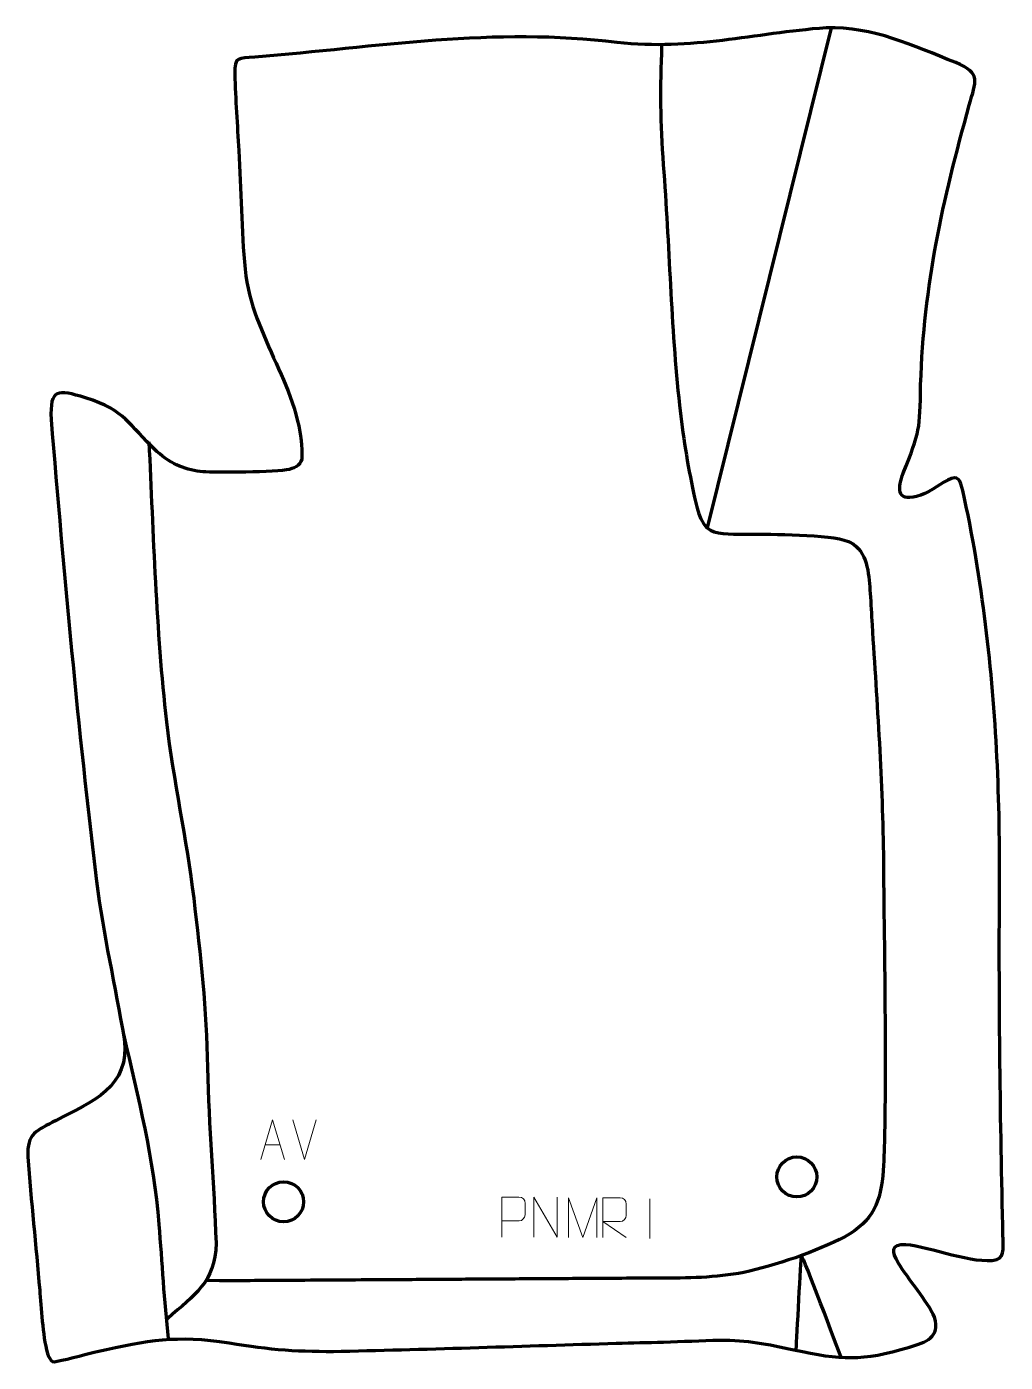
# Model space of a CAD drawing. Header units: millimetres. Extents: x 1099 to 1712, y 14 to 851.
import ezdxf

# ---------------------------------------------------------------- set-up
doc = ezdxf.new("R2010")
doc.units = ezdxf.units.MM
doc.header["$MEASUREMENT"] = 0
doc.layers.add('layer 2', color=7, linetype='Continuous')
doc.layers.add('layer 3', color=7, linetype='Continuous')

msp = doc.modelspace()

# ---------------------------------------------------------------- linework, layer by layer
at = {"layer": 'layer 2', "color": 142, "lineweight": 200}
for centre in [(1581.5253, 130.2713), (1259.6764, 114.6926)]:
    msp.add_ellipse(centre, major_axis=(12.5458, 0), ratio=0.99999203, dxfattribs=at)
at = {"layer": 'layer 2', "color": 142, "lineweight": 158}
msp.add_open_spline([(1603.0317, 850.4694), (1603.0317, 850.4694), (1525.2903, 536.9928), (1525.2903, 536.9928)], degree=3, dxfattribs=at)
for points, knots in [([(1496.7365, 839.1566), (1495.7548, 813.3539), (1495.6849, 790.3474), (1497.7633, 764.5457), (1497.7633, 764.5457), (1501.6724, 714.562), (1502.4665, 663.5355), (1507.9208, 613.8424), (1507.9208, 613.8424), (1509.8536, 596.2327), (1513.0229, 576.1394), (1516.8089, 558.8952), (1516.8089, 558.8952), (1518.3701, 551.7051), (1520.3103, 539.2886), (1527.3586, 535.5274), (1527.3586, 535.5274), (1532.7321, 532.6599), (1544.0098, 533.2508), (1550.6103, 533.132), (1550.6103, 533.132), (1565.7322, 532.86), (1601.5232, 533.4244), (1613.8226, 528.4981), (1613.8226, 528.4981), (1615.0796, 527.9635), (1615.9591, 527.4663), (1617.114, 526.754), (1617.114, 526.754), (1626.3969, 520.1515), (1626.6934, 506.273), (1627.5009, 495.9773), (1627.5009, 495.9773), (1628.029, 489.4356), (1628.3057, 482.8656), (1628.6753, 476.3127), (1628.6753, 476.3127), (1631.8639, 426.911), (1635.3305, 377.5949), (1635.8161, 328.0682), (1635.8161, 328.0682), (1636.128, 292.9272), (1636.6893, 257.7599), (1636.8812, 222.6315), (1636.8812, 222.6315), (1636.9982, 201.2066), (1636.9407, 179.7905), (1636.5905, 158.3677), (1636.5905, 158.3677), (1636.4533, 150.3456), (1636.2016, 142.3624), (1635.681, 134.3548), (1635.681, 134.3548), (1634.3854, 114.9432), (1629.28, 102.3558), (1611.553, 92.7595), (1611.553, 92.7595), (1594.168, 83.5835), (1567.4971, 74.4618), (1548.198, 70.4537), (1548.198, 70.4537), (1530.3992, 66.9665), (1512.9541, 66.8473), (1494.9051, 66.7617), (1494.9051, 66.7617), (1487.22, 66.729), (1479.5354, 66.7603), (1471.85, 66.7196), (1471.85, 66.7196), (1459.1003, 66.6393), (1446.3505, 66.559), (1433.6009, 66.4787), (1433.6009, 66.4787), (1427.226, 66.4385), (1420.8512, 66.3984), (1414.4763, 66.3582), (1414.4763, 66.3582), (1408.1015, 66.3181), (1401.7266, 66.2779), (1395.3518, 66.2378), (1395.3518, 66.2378), (1388.9768, 66.1977), (1382.602, 66.1575), (1376.2271, 66.1174), (1376.2271, 66.1174), (1363.4774, 66.0371), (1350.7277, 65.9568), (1337.978, 65.8764), (1337.978, 65.8764), (1331.6032, 65.8362), (1325.2283, 65.7961), (1318.8535, 65.7559), (1318.8535, 65.7559), (1300.0476, 65.6375), (1281.2418, 65.5191), (1262.4359, 65.4006), (1262.4359, 65.4006), (1248.4113, 65.3123), (1234.3866, 65.224), (1220.3619, 65.1357), (1220.3619, 65.1357), (1220.3619, 65.1357), (1219.4057, 65.1297), (1219.4057, 65.1297), (1219.4057, 65.1297), (1219.4057, 65.1297), (1210.5535, 65.3061), (1210.5535, 65.3061)], [0, 0, 0, 0, 0.03571429, 0.03571429, 0.03571429, 0.03571429, 0.07142857, 0.07142857, 0.07142857, 0.07142857, 0.10714286, 0.10714286, 0.10714286, 0.10714286, 0.14285714, 0.14285714, 0.14285714, 0.14285714, 0.17857143, 0.17857143, 0.17857143, 0.17857143, 0.21428571, 0.21428571, 0.21428571, 0.21428571, 0.25, 0.25, 0.25, 0.25, 0.28571429, 0.28571429, 0.28571429, 0.28571429, 0.32142857, 0.32142857, 0.32142857, 0.32142857, 0.35714286, 0.35714286, 0.35714286, 0.35714286, 0.39285714, 0.39285714, 0.39285714, 0.39285714, 0.42857143, 0.42857143, 0.42857143, 0.42857143, 0.46428571, 0.46428571, 0.46428571, 0.46428571, 0.5, 0.5, 0.5, 0.5, 0.53571429, 0.53571429, 0.53571429, 0.53571429, 0.57142857, 0.57142857, 0.57142857, 0.57142857, 0.60714286, 0.60714286, 0.60714286, 0.60714286, 0.64285714, 0.64285714, 0.64285714, 0.64285714, 0.67857143, 0.67857143, 0.67857143, 0.67857143, 0.71428571, 0.71428571, 0.71428571, 0.71428571, 0.75, 0.75, 0.75, 0.75, 0.78571429, 0.78571429, 0.78571429, 0.78571429, 0.82142857, 0.82142857, 0.82142857, 0.82142857, 0.85714286, 0.85714286, 0.85714286, 0.85714286, 0.89285714, 0.89285714, 0.89285714, 0.89285714, 0.92857143, 0.92857143, 0.92857143, 0.92857143, 1, 1, 1, 1]), ([(1175.226, 590.9349), (1177.9812, 532.8754), (1179.6344, 473.1652), (1186.233, 415.4803), (1186.233, 415.4803), (1190.5135, 378.4474), (1198.8091, 342.0939), (1203.3175, 304.9149), (1203.3175, 304.9149), (1207.6437, 269.0164), (1211.3193, 235.0808), (1211.9545, 198.8296), (1211.9545, 198.8296), (1212.6969, 162.0107), (1216.176, 125.4771), (1217.3084, 88.7985), (1217.3084, 88.7985), (1216.9671, 64.0648), (1203.7427, 56.4988), (1187.038, 41.6124), (1187.038, 41.6124), (1187.038, 41.6124), (1186.2092, 40.8738), (1186.2092, 40.8738)], [0, 0, 0, 0, 0.14285714, 0.14285714, 0.14285714, 0.14285714, 0.28571429, 0.28571429, 0.28571429, 0.28571429, 0.42857143, 0.42857143, 0.42857143, 0.42857143, 0.57142857, 0.57142857, 0.57142857, 0.57142857, 0.71428571, 0.71428571, 0.71428571, 0.71428571, 1, 1, 1, 1]), ([(1159.2902, 219.7076), (1168.6367, 179.0645), (1178.0481, 142.466), (1181.4731, 100.5499), (1181.4731, 100.5499), (1183.4143, 76.6517), (1184.6601, 52.7821), (1187.3291, 28.9374)], [0, 0, 0, 0, 0.33333333, 0.33333333, 0.33333333, 0.33333333, 1, 1, 1, 1]), ([(1609.4973, 16.8296), (1606.7218, 24.0251), (1585.7524, 79.6764), (1584.4879, 80.8351), (1584.4879, 80.8351), (1583.6959, 79.2392), (1581.3489, 28.9985), (1580.9793, 22.2495), (1580.9793, 22.2495), (1580.9793, 22.2495), (1580.9612, 21.9179), (1580.9612, 21.9179)], [0, 0, 0, 0, 0.25, 0.25, 0.25, 0.25, 0.5, 0.5, 0.5, 0.5, 1, 1, 1, 1])]:
    msp.add_open_spline(points, degree=3, knots=knots, dxfattribs=at)
at = {"layer": 'layer 3', "color": 242, "lineweight": 158}
msp.add_open_spline([(1468.8188, 841.1096), (1516.0436, 836.2186), (1554.054, 846.7743), (1599.9215, 850.4453), (1599.9215, 850.4453), (1629.8189, 851.1047), (1654.0529, 839.2968), (1681.1205, 828.6255), (1681.1205, 828.6255), (1697.5231, 821.9339), (1693.7487, 816.973), (1689.6733, 801.9545), (1689.6733, 801.9545), (1672.8304, 741.1994), (1661.2567, 690.2839), (1659.162, 626.7754), (1659.162, 626.7754), (1658.5893, 598.1206), (1658.9283, 597.9978), (1648.1792, 571.2364), (1648.1792, 571.2364), (1644.9336, 562.6259), (1643.717, 553.329), (1656.648, 556.7345), (1656.648, 556.7345), (1663.9785, 558.665), (1669.6891, 563.3827), (1676.1666, 567.0157), (1676.1666, 567.0157), (1683.0291, 570.7854), (1683.9592, 566.5844), (1685.523, 560.4302), (1685.523, 560.4302), (1691.7704, 533.5241), (1696.3953, 503.8723), (1699.896, 476.4308), (1699.896, 476.4308), (1706.7958, 420.0077), (1709.0486, 366.582), (1708.6125, 309.8005), (1708.6125, 309.8005), (1708.1219, 237.7369), (1709.112, 165.3586), (1710.7691, 93.3091), (1710.7691, 93.3091), (1710.8963, 88.5699), (1712.2451, 80.4204), (1706.869, 78.4267), (1706.869, 78.4267), (1692.4466, 75.3128), (1665.4129, 86.6286), (1649.7673, 88.0189), (1649.7673, 88.0189), (1640.1723, 88.5127), (1641.3118, 83.1589), (1645.0182, 76.4571), (1645.0182, 76.4571), (1651.3312, 66.1573), (1663.4843, 52.4212), (1667.8269, 42.3799), (1667.8269, 42.3799), (1671.8369, 29.5581), (1662.3418, 26.8133), (1652.1615, 23.5988), (1652.1615, 23.5988), (1621.7568, 14.6762), (1609.6703, 15.5173), (1579.6026, 21.9211), (1579.6026, 21.9211), (1562.8349, 25.4923), (1550.643, 28.2075), (1533.3117, 27.9703), (1533.3117, 27.9703), (1521.6006, 27.8102), (1509.6106, 27.1083), (1497.8259, 26.8021), (1497.8259, 26.8021), (1487.9871, 26.5463), (1478.1482, 26.314), (1468.31, 26.0362), (1468.31, 26.0362), (1410.8135, 24.3612), (1353.2853, 22.2922), (1295.7827, 21.0267), (1295.7827, 21.0267), (1270.2486, 20.5782), (1250.8175, 22.0305), (1225.6289, 26.2267), (1225.6289, 26.2267), (1192.0621, 31.503), (1175.2261, 27.9172), (1142.7349, 20.8343), (1142.7349, 20.8343), (1139.5032, 20.077), (1124.3052, 15.988), (1117.7723, 14.7896), (1117.7723, 14.7896), (1114.7472, 14.2349), (1114.6382, 14.1141), (1112.7912, 16.9237), (1112.7912, 16.9237), (1112.2429, 17.7576), (1111.8025, 18.6804), (1111.5402, 19.6839), (1111.5402, 19.6839), (1108.4888, 31.3581), (1107.6812, 48.6013), (1106.7535, 59.365), (1106.7535, 59.365), (1104.3595, 87.1431), (1101.3989, 115.038), (1099.2906, 142.8079), (1099.2906, 142.8079), (1098.594, 157.8599), (1104.9188, 159.177), (1117.0277, 165.6712), (1117.0277, 165.6712), (1139.4133, 177.3921), (1163.8863, 186.5261), (1159.6521, 216.9277), (1159.6521, 216.9277), (1154.0482, 250.0967), (1146.6229, 282.0726), (1142.4261, 315.6072), (1142.4261, 315.6072), (1130.6274, 411.8071), (1121.9616, 508.4675), (1113.8843, 605.0444), (1113.8843, 605.0444), (1113.1188, 624.6504), (1117.8885, 623.7187), (1135.4453, 618.6149), (1135.4453, 618.6149), (1161.6085, 610.0703), (1161.503, 602.3853), (1180.2547, 584.9971), (1180.2547, 584.9971), (1189.5233, 576.4024), (1199.1722, 573.1694), (1209.1559, 572.1972), (1209.1559, 572.1972), (1216.3122, 571.5002), (1255.6537, 571.8825), (1263.2248, 573.6853), (1263.2248, 573.6853), (1267.652, 574.7394), (1271.2161, 577.022), (1271.2158, 581.6531), (1271.2158, 581.6531), (1271.2124, 624.5831), (1239.8495, 655.675), (1235.5629, 699.0595), (1235.5629, 699.0595), (1233.1823, 723.547), (1232.9673, 748.8582), (1231.5556, 773.5352), (1231.5556, 773.5352), (1230.6531, 789.3112), (1229.5569, 805.6621), (1229.0965, 821.415), (1229.0965, 821.415), (1228.7653, 832.748), (1231.3441, 831.0942), (1241.6259, 831.9538), (1241.6259, 831.9538), (1317.4058, 838.2895), (1392.6535, 850.9455), (1468.8188, 841.1096)], degree=3, knots=[0, 0, 0, 0, 0.02325581, 0.02325581, 0.02325581, 0.02325581, 0.04651163, 0.04651163, 0.04651163, 0.04651163, 0.06976744, 0.06976744, 0.06976744, 0.06976744, 0.09302326, 0.09302326, 0.09302326, 0.09302326, 0.11627907, 0.11627907, 0.11627907, 0.11627907, 0.13953488, 0.13953488, 0.13953488, 0.13953488, 0.1627907, 0.1627907, 0.1627907, 0.1627907, 0.18604651, 0.18604651, 0.18604651, 0.18604651, 0.20930233, 0.20930233, 0.20930233, 0.20930233, 0.23255814, 0.23255814, 0.23255814, 0.23255814, 0.25581395, 0.25581395, 0.25581395, 0.25581395, 0.27906977, 0.27906977, 0.27906977, 0.27906977, 0.30232558, 0.30232558, 0.30232558, 0.30232558, 0.3255814, 0.3255814, 0.3255814, 0.3255814, 0.34883721, 0.34883721, 0.34883721, 0.34883721, 0.37209302, 0.37209302, 0.37209302, 0.37209302, 0.39534884, 0.39534884, 0.39534884, 0.39534884, 0.41860465, 0.41860465, 0.41860465, 0.41860465, 0.44186047, 0.44186047, 0.44186047, 0.44186047, 0.46511628, 0.46511628, 0.46511628, 0.46511628, 0.48837209, 0.48837209, 0.48837209, 0.48837209, 0.51162791, 0.51162791, 0.51162791, 0.51162791, 0.53488372, 0.53488372, 0.53488372, 0.53488372, 0.55813953, 0.55813953, 0.55813953, 0.55813953, 0.58139535, 0.58139535, 0.58139535, 0.58139535, 0.60465116, 0.60465116, 0.60465116, 0.60465116, 0.62790698, 0.62790698, 0.62790698, 0.62790698, 0.65116279, 0.65116279, 0.65116279, 0.65116279, 0.6744186, 0.6744186, 0.6744186, 0.6744186, 0.69767442, 0.69767442, 0.69767442, 0.69767442, 0.72093023, 0.72093023, 0.72093023, 0.72093023, 0.74418605, 0.74418605, 0.74418605, 0.74418605, 0.76744186, 0.76744186, 0.76744186, 0.76744186, 0.79069767, 0.79069767, 0.79069767, 0.79069767, 0.81395349, 0.81395349, 0.81395349, 0.81395349, 0.8372093, 0.8372093, 0.8372093, 0.8372093, 0.86046512, 0.86046512, 0.86046512, 0.86046512, 0.88372093, 0.88372093, 0.88372093, 0.88372093, 0.90697674, 0.90697674, 0.90697674, 0.90697674, 0.93023256, 0.93023256, 0.93023256, 0.93023256, 0.95348837, 0.95348837, 0.95348837, 0.95348837, 1, 1, 1, 1], dxfattribs=at)
at = {"layer": 'layer 3', "color": 250, "lineweight": 9}
for points, knots in [([(1245.3382, 141.1328), (1245.3382, 141.1328), (1252.7092, 166.0863), (1252.7092, 166.0863), (1252.7092, 166.0863), (1252.7092, 166.0863), (1260.2791, 141.1328), (1260.2791, 141.1328)], [0, 0, 0, 0, 0.33333333, 0.33333333, 0.33333333, 0.33333333, 1, 1, 1, 1]), ([(1396.4988, 92.623), (1396.4988, 92.623), (1396.4988, 117.5766), (1396.4988, 117.5766), (1396.4988, 117.5766), (1400.0938, 117.5766), (1403.6891, 117.5766), (1407.2845, 117.5766), (1407.2845, 117.5766), (1409.6097, 117.5387), (1411.1671, 116.0486), (1411.1629, 113.6825), (1411.1629, 113.6825), (1411.1625, 111.6468), (1411.1625, 108.5875), (1411.1629, 106.5515), (1411.1629, 106.5515), (1411.1564, 104.6761), (1409.3442, 102.7342), (1407.3346, 102.7151), (1407.3346, 102.7151), (1407.3346, 102.7151), (1396.4988, 102.7151), (1396.4988, 102.7151)], [0, 0, 0, 0, 0.14285714, 0.14285714, 0.14285714, 0.14285714, 0.28571429, 0.28571429, 0.28571429, 0.28571429, 0.42857143, 0.42857143, 0.42857143, 0.42857143, 0.57142857, 0.57142857, 0.57142857, 0.57142857, 0.71428571, 0.71428571, 0.71428571, 0.71428571, 1, 1, 1, 1]), ([(1416.5035, 92.6231), (1416.5035, 92.6231), (1416.5035, 117.5766), (1416.5035, 117.5766), (1416.5035, 117.5766), (1416.5035, 117.5766), (1431.1583, 92.6231), (1431.1583, 92.6231), (1431.1583, 92.6231), (1431.1583, 92.6231), (1431.1583, 117.5766), (1431.1583, 117.5766)], [0, 0, 0, 0, 0.25, 0.25, 0.25, 0.25, 0.5, 0.5, 0.5, 0.5, 1, 1, 1, 1]), ([(1438.3697, 92.2188), (1438.3697, 92.2188), (1438.3697, 117.1767), (1438.3697, 117.1767), (1438.3697, 117.1767), (1438.3697, 117.1767), (1447.2948, 92.2188), (1447.2948, 92.2188), (1447.2948, 92.2188), (1447.2948, 92.2188), (1456.0547, 117.1762), (1456.0547, 117.1762), (1456.0547, 117.1762), (1456.0547, 117.1762), (1456.0547, 92.2188), (1456.0547, 92.2188)], [0, 0, 0, 0, 0.2, 0.2, 0.2, 0.2, 0.4, 0.4, 0.4, 0.4, 0.6, 0.6, 0.6, 0.6, 1, 1, 1, 1]), ([(1459.8802, 92.221), (1459.8802, 92.221), (1459.8802, 117.1745), (1459.8802, 117.1745), (1459.8802, 117.1745), (1463.475, 117.1745), (1467.0705, 117.1745), (1470.6657, 117.1745), (1470.6657, 117.1745), (1472.991, 117.1368), (1474.5483, 115.6468), (1474.5442, 113.2804), (1474.5442, 113.2804), (1474.5438, 111.2449), (1474.5438, 108.1855), (1474.5442, 106.1495), (1474.5442, 106.1495), (1474.5377, 104.274), (1472.7254, 102.3322), (1470.7159, 102.3131), (1470.7159, 102.3131), (1470.7159, 102.3131), (1459.8802, 102.3131), (1459.8802, 102.3131), (1459.8802, 102.3131), (1459.8802, 102.3131), (1474.5349, 92.221), (1474.5349, 92.221)], [0, 0, 0, 0, 0.125, 0.125, 0.125, 0.125, 0.25, 0.25, 0.25, 0.25, 0.375, 0.375, 0.375, 0.375, 0.5, 0.5, 0.5, 0.5, 0.625, 0.625, 0.625, 0.625, 0.75, 0.75, 0.75, 0.75, 1, 1, 1, 1])]:
    msp.add_open_spline(points, degree=3, knots=knots, dxfattribs=at)
for points in [[(1272.6977, 141.1255), (1272.6977, 141.1255), (1265.3759, 166.0791), (1265.3759, 166.0791)], [(1280.0196, 166.0791), (1280.0196, 166.0791), (1272.6978, 141.1255), (1272.6978, 141.1255)], [(1248.0608, 150.3822), (1248.0608, 150.3822), (1257.5565, 150.3822), (1257.5565, 150.3822)], [(1489.4344, 116.6121), (1489.4344, 116.6121), (1489.4344, 91.638), (1489.4344, 91.638)]]:
    msp.add_open_spline(points, degree=3, dxfattribs=at)

doc.saveas('drawing.dxf')
